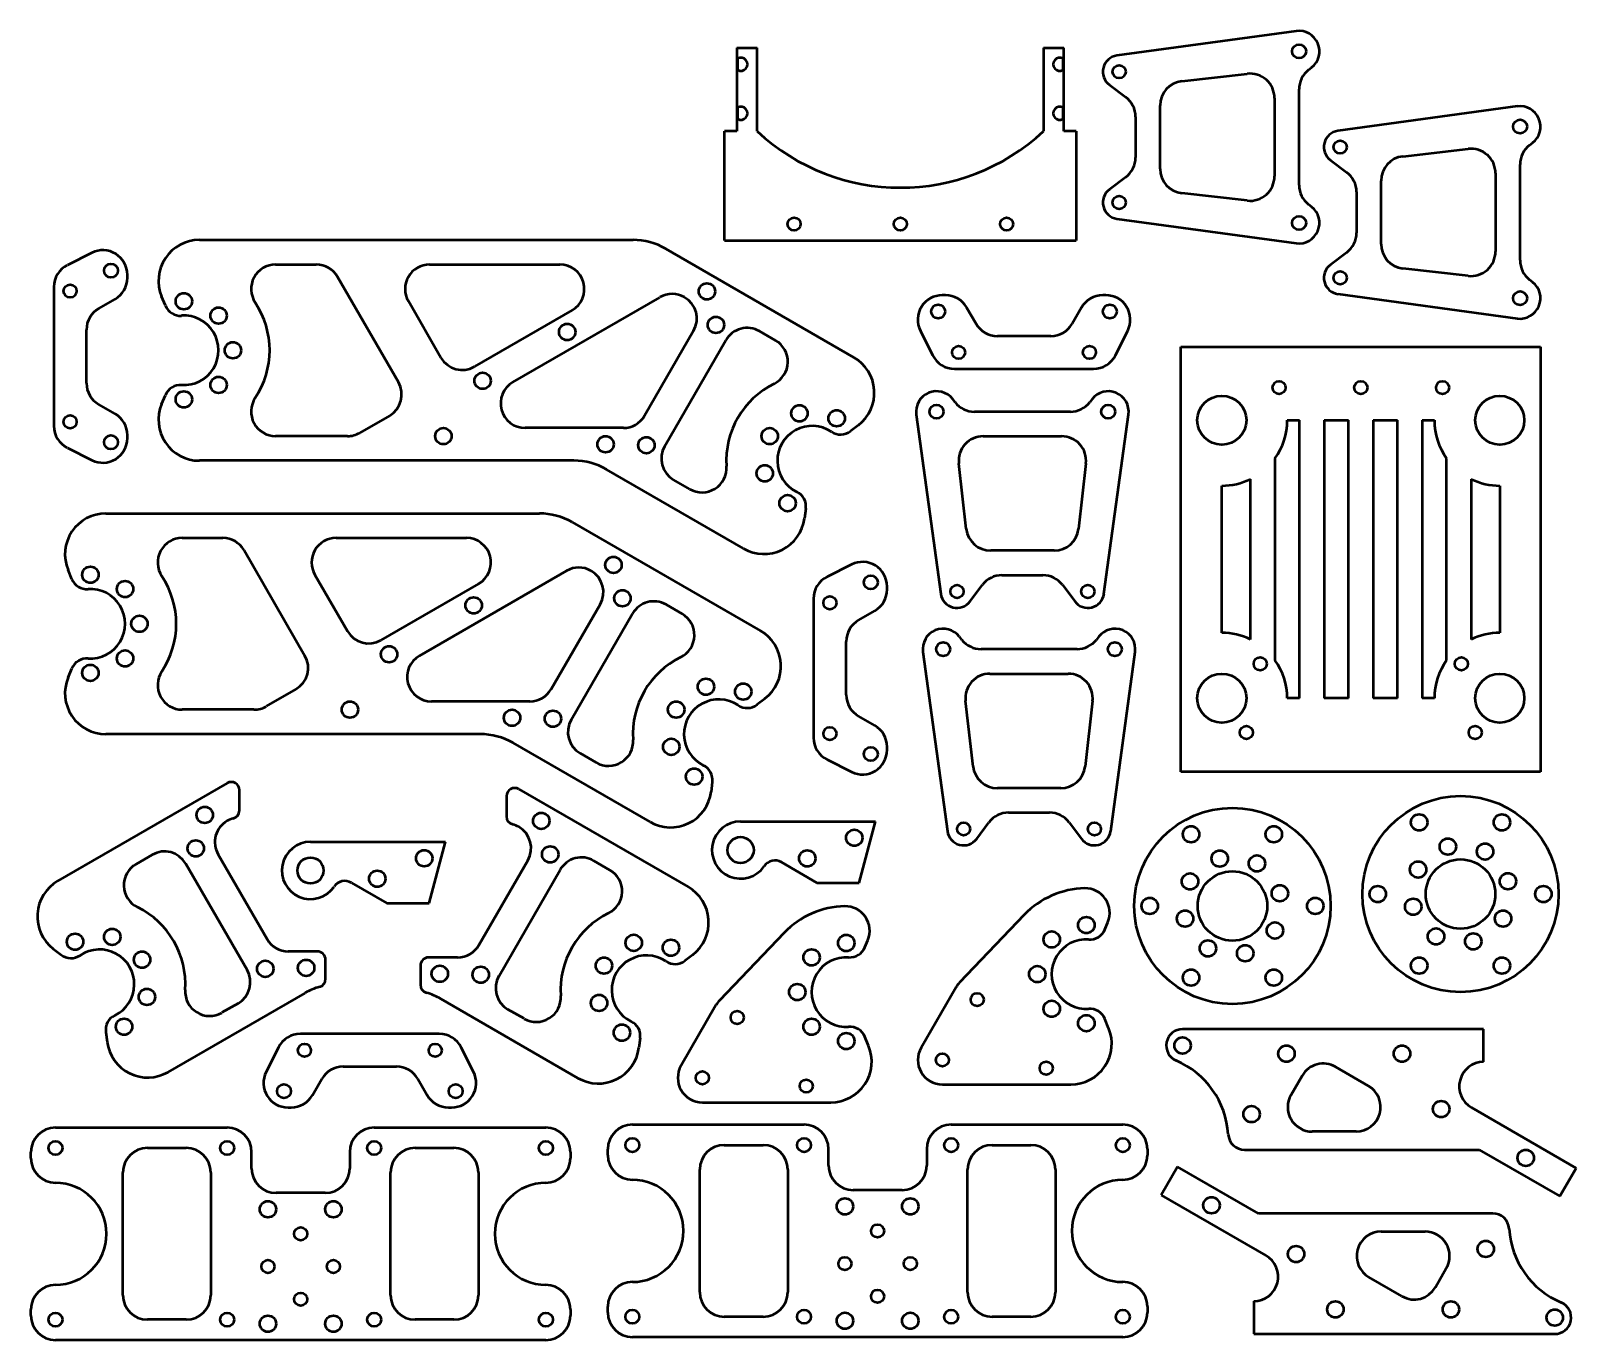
# Model space of a CAD drawing. Header units: millimetres. Extents: x 5 to 194, y 5 to 166.
import ezdxf

# ---------------------------------------------------------------- set-up
doc = ezdxf.new("R2010")
doc.units = ezdxf.units.MM
doc.layers.add('Visible (ISO)', color=7, linetype='Continuous', lineweight=50)

msp = doc.modelspace()

# ---------------------------------------------------------------- linework, layer by layer
at = {"layer": 'Visible (ISO)'}
for p, q in [((160.15, 165.61), (138.22, 162.61)), ((91.72, 163.55), (94.22, 163.55)), ((91.72, 163.55), (91.72, 153.35)), ((94.22, 153.35), (94.22, 163.55)), ((129.22, 163.55), (131.72, 163.55)), ((129.22, 163.55), (129.22, 153.35)), ((131.72, 153.35), (131.72, 163.55)), ((91.82, 162.24), (91.82, 160.85)), ((131.62, 160.85), (131.62, 162.24)), ((161.65, 160.86), (162.02, 161.15)), ((137.29, 159.03), (139.29, 157.53)), ((146.15, 159.49), (154.15, 160.39)), ((157.49, 157.41), (157.49, 147.84)), ((160.49, 146.76), (160.49, 158.49)), ((91.82, 156.24), (91.82, 154.85)), ((131.62, 154.85), (131.62, 156.24)), ((140.49, 155.13), (140.49, 150.13)), ((143.49, 148.75), (143.49, 156.51)), ((187.19, 156.4), (165.25, 153.41)), ((90.22, 140), (90.22, 153.35)), ((91.72, 153.35), (90.22, 153.35)), ((133.22, 153.35), (131.72, 153.35)), ((133.22, 153.35), (133.22, 140)), ((188.68, 151.66), (189.06, 151.95)), ((164.32, 149.82), (166.32, 148.32)), ((173.19, 150.28), (181.19, 151.19)), ((139.29, 147.73), (137.29, 146.23)), ((184.52, 148.21), (184.52, 138.64)), ((187.52, 137.56), (187.52, 149.29)), ((154.15, 144.86), (146.15, 145.77)), ((167.52, 145.92), (167.52, 140.92)), ((170.52, 139.55), (170.52, 147.3)), ((162.02, 144.1), (161.65, 144.39)), ((138.22, 142.65), (160.15, 139.65)), ((25.98, 140.05), (79.02, 140.05)), ((90.22, 140), (133.22, 140)), ((12.83, 138.48), (9.83, 136.98)), ((83.02, 138.98), (106.04, 125.69)), ((166.32, 138.52), (164.32, 137.02)), ((35.31, 137.05), (40.28, 137.05)), ((54.14, 137.05), (70.07, 137.05)), ((181.19, 135.66), (173.19, 136.57)), ((8.17, 134.3), (8.17, 117.3)), ((17.17, 135.42), (17.17, 135.8)), ((42.88, 135.55), (50.33, 122.65)), ((189.06, 134.9), (188.68, 135.19)), ((13.67, 131.66), (15.67, 132.82)), ((21.82, 132.02), (21.36, 133.14)), ((55.52, 125.65), (51.54, 132.55)), ((64.33, 122.65), (82.32, 133.03)), ((85.32, 133.03), (85.33, 133.03)), ((117.24, 133.29), (116.85, 133.29)), ((136.85, 133.29), (136.47, 133.29)), ((165.25, 133.44), (187.19, 130.45)), ((71.57, 131.45), (59.62, 124.55)), ((120.99, 129.79), (119.83, 131.79)), ((133.88, 131.79), (132.72, 129.79)), ((12.17, 122.53), (12.17, 129.07)), ((86.43, 128.93), (80.44, 118.55)), ((94.49, 128.89), (96.46, 127.75)), ((114.17, 128.95), (115.67, 125.95)), ((138.04, 125.95), (139.54, 128.95)), ((82.89, 114.8), (90.39, 127.79)), ((130.12, 128.29), (123.59, 128.29)), ((146.04, 74.99), (146.04, 126.99)), ((146.04, 126.99), (190.04, 126.99)), ((190.04, 126.99), (190.04, 74.99)), ((118.35, 124.29), (135.35, 124.29)), ((21.36, 119.96), (21.82, 121.08)), ((15.67, 118.78), (13.67, 119.93)), ((118.42, 120.2), (118.12, 120.57)), ((135.18, 120.57), (134.88, 120.2)), ((49.23, 118.55), (45.59, 116.45)), ((106.59, 117.39), (105.63, 116.65)), ((113.67, 118.7), (116.67, 96.77)), ((132.52, 119.04), (120.78, 119.04)), ((136.63, 96.77), (139.63, 118.7)), ((159.04, 117.99), (160.54, 117.99)), ((160.54, 83.99), (160.54, 117.99)), ((163.54, 117.99), (166.54, 117.99)), ((163.54, 117.99), (163.54, 83.99)), ((166.54, 83.99), (166.54, 117.99)), ((169.54, 117.99), (169.54, 83.99)), ((169.54, 117.99), (172.54, 117.99)), ((172.54, 83.99), (172.54, 117.99)), ((175.54, 117.99), (175.54, 83.99)), ((175.54, 117.99), (177.04, 117.99)), ((17.17, 115.8), (17.17, 116.18)), ((44.09, 116.05), (35.31, 116.05)), ((77.84, 117.05), (65.83, 117.05)), ((121.86, 116.04), (131.44, 116.04)), ((9.83, 114.61), (12.83, 113.11)), ((71.79, 113.05), (25.98, 113.05)), ((92.54, 102.3), (75.79, 111.98)), ((119.79, 104.7), (118.88, 112.7)), ((134.42, 112.7), (133.51, 104.7)), ((157.54, 113.33), (157.54, 88.65)), ((178.54, 88.65), (178.54, 113.33)), ((85.96, 109.57), (83.99, 110.71)), ((151.04, 91.99), (151.04, 109.99)), ((154.54, 91.18), (154.54, 110.8)), ((181.54, 110.8), (181.54, 91.18)), ((185.04, 109.99), (185.04, 91.99)), ((14.54, 106.59), (67.59, 106.59)), ((100.16, 107.18), (100, 105.98)), ((71.59, 105.52), (94.61, 92.23)), ((23.88, 103.59), (28.84, 103.59)), ((31.44, 102.09), (38.89, 89.19)), ((42.7, 103.59), (58.64, 103.59)), ((105.75, 100.35), (102.75, 98.85)), ((130.53, 102.04), (122.77, 102.04)), ((10.38, 98.56), (9.92, 99.68)), ((44.09, 92.19), (40.1, 99.09)), ((52.89, 89.19), (70.88, 99.58)), ((73.88, 99.58), (73.9, 99.57)), ((124.15, 99.04), (129.15, 99.04)), ((60.14, 98), (48.19, 91.09)), ((110.1, 97.28), (110.1, 97.66)), ((120.25, 95.84), (121.75, 97.84)), ((131.55, 97.84), (133.05, 95.84)), ((74.99, 95.47), (69, 85.09)), ((83.06, 95.44), (85.03, 94.3)), ((101.1, 96.16), (101.1, 79.16)), ((106.6, 93.53), (108.6, 94.68)), ((71.46, 81.35), (78.96, 94.34)), ((105.1, 84.4), (105.1, 90.93)), ((119.23, 91.15), (118.94, 91.52)), ((135.99, 91.52), (135.7, 91.15)), ((114.49, 89.65), (117.48, 67.72)), ((133.33, 89.99), (121.6, 89.99)), ((137.45, 67.72), (140.44, 89.65)), ((9.92, 86.51), (10.38, 87.62)), ((122.68, 86.99), (132.25, 86.99)), ((37.79, 85.09), (34.16, 83)), ((66.4, 83.59), (54.39, 83.59)), ((95.15, 83.93), (94.2, 83.2)), ((120.61, 75.65), (119.7, 83.65)), ((135.23, 83.65), (134.32, 75.65)), ((160.54, 83.99), (159.04, 83.99)), ((166.54, 83.99), (163.54, 83.99)), ((172.54, 83.99), (169.54, 83.99)), ((177.04, 83.99), (175.54, 83.99)), ((32.66, 82.59), (23.88, 82.59)), ((108.6, 80.64), (106.6, 81.8)), ((60.35, 79.59), (14.54, 79.59)), ((81.11, 68.85), (64.35, 78.52)), ((110.1, 77.66), (110.1, 78.04)), ((74.53, 76.11), (72.56, 77.25)), ((102.75, 76.48), (105.75, 74.98)), ((88.72, 73.72), (88.57, 72.53)), ((190.04, 74.99), (146.04, 74.99)), ((29.38, 73.6), (8.66, 61.63)), ((30.88, 70.26), (30.88, 72.73)), ((63.55, 72), (63.55, 69.53)), ((65.05, 72.87), (85.78, 60.9)), ((131.34, 72.99), (123.59, 72.99)), ((124.96, 69.99), (129.96, 69.99)), ((29.37, 68.97), (29.38, 68.98)), ((65.05, 68.25), (65.06, 68.24)), ((92.18, 68.91), (108.69, 68.91)), ((106.68, 61.41), (108.69, 68.91)), ((121.06, 66.79), (122.56, 68.79)), ((132.36, 68.79), (133.86, 66.79)), ((39.57, 66.41), (56.09, 66.41)), ((54.08, 58.91), (56.09, 66.41)), ((18.24, 63.7), (20.21, 64.84)), ((34.27, 54.5), (28.27, 64.88)), ((24.31, 63.74), (31.81, 50.75)), ((66.16, 64.15), (60.17, 53.77)), ((62.63, 50.02), (70.13, 63.01)), ((74.22, 64.11), (76.19, 62.97)), ((97.18, 63.91), (101.51, 61.41)), ((44.57, 61.41), (48.9, 58.91)), ((101.51, 61.41), (106.68, 61.41)), ((48.9, 58.91), (54.08, 58.91)), ((126.88, 57.48), (118.96, 49.19)), ((97.52, 55.29), (89.6, 47.01)), ((136.74, 55.7), (137.1, 56.58)), ((8.11, 53.34), (9.07, 52.6)), ((40.41, 53), (36.86, 53)), ((107.38, 53.51), (107.74, 54.39)), ((41.41, 49.64), (41.41, 52)), ((53.02, 51.27), (53.02, 48.91)), ((57.57, 52.27), (54.02, 52.27)), ((86.32, 52.61), (85.36, 51.87)), ((22.16, 38.25), (38.91, 47.92)), ((118.53, 48.62), (114.26, 41.23)), ((30.71, 46.65), (28.74, 45.52)), ((72.28, 37.52), (55.52, 47.19)), ((65.69, 44.79), (63.72, 45.92)), ((89.17, 46.43), (84.9, 39.04)), ((137.2, 43.64), (136.74, 44.76)), ((183.04, 43.5), (146.24, 43.5)), ((183.04, 39.5), (183.04, 43.5)), ((14.54, 43.13), (14.7, 41.93)), ((55.33, 42.92), (38.33, 42.92)), ((79.89, 42.4), (79.73, 41.2)), ((107.84, 41.45), (107.38, 42.57)), ((35.64, 41.26), (34.14, 38.26)), ((59.51, 38.26), (58.01, 41.26)), ((43.56, 38.92), (50.09, 38.92)), ((164.95, 38.88), (168.96, 36.56)), ((39.81, 35.42), (40.96, 37.42)), ((52.69, 37.42), (53.85, 35.42)), ((116.86, 36.73), (132.58, 36.73)), ((160.85, 37.79), (159.51, 35.47)), ((87.5, 34.54), (103.22, 34.54)), ((36.83, 33.92), (37.21, 33.92)), ((56.44, 33.92), (56.83, 33.92)), ((194.38, 26.51), (181.58, 33.9)), ((8.37, 31.46), (29.37, 31.46)), ((47.37, 31.46), (68.37, 31.46)), ((78.94, 31.82), (99.94, 31.82)), ((117.94, 31.82), (138.94, 31.82)), ((167.46, 30.97), (162.11, 30.97)), ((5.37, 27.71), (5.37, 28.46)), ((19.62, 28.96), (24.37, 28.96)), ((32.37, 26.46), (32.37, 28.46)), ((44.37, 28.46), (44.37, 26.46)), ((52.37, 28.96), (57.12, 28.96)), ((71.37, 28.46), (71.37, 27.71)), ((75.94, 28.07), (75.94, 28.82)), ((90.19, 29.32), (94.94, 29.32)), ((102.94, 26.82), (102.94, 28.82)), ((114.94, 28.82), (114.94, 26.82)), ((122.94, 29.32), (127.69, 29.32)), ((141.94, 28.82), (141.94, 28.07)), ((153.82, 28.75), (182.5, 28.75)), ((182.5, 28.75), (192.38, 23.05)), ((145.63, 26.66), (143.63, 23.2)), ((155.51, 20.96), (145.63, 26.66)), ((192.38, 23.05), (194.38, 26.51)), ((16.62, 10.96), (16.62, 25.96)), ((27.37, 25.96), (27.37, 10.96)), ((49.37, 10.96), (49.37, 25.96)), ((60.12, 25.96), (60.12, 10.96)), ((87.19, 11.32), (87.19, 26.32)), ((97.94, 26.32), (97.94, 11.32)), ((119.94, 11.32), (119.94, 26.32)), ((130.69, 26.32), (130.69, 11.32)), ((41.37, 23.46), (35.37, 23.46)), ((111.94, 23.82), (105.94, 23.82)), ((143.63, 23.2), (156.43, 15.81)), ((184.19, 20.96), (155.51, 20.96)), ((170.54, 18.74), (175.9, 18.74)), ((177.16, 11.92), (178.5, 14.24)), ((173.06, 10.82), (169.04, 13.15)), ((75.94, 8.82), (75.94, 9.57)), ((141.94, 9.57), (141.94, 8.82)), ((154.96, 10.21), (154.96, 6.21)), ((5.37, 8.46), (5.37, 9.21)), ((24.37, 7.96), (19.62, 7.96)), ((57.12, 7.96), (52.37, 7.96)), ((71.37, 9.21), (71.37, 8.46)), ((94.94, 8.32), (90.19, 8.32)), ((127.69, 8.32), (122.94, 8.32)), ((138.94, 5.82), (78.94, 5.82)), ((154.96, 6.21), (191.77, 6.21)), ((68.37, 5.46), (8.37, 5.46))]:
    msp.add_line(p, q, dxfattribs=at)
for centre, radius in [((160.49, 163.13), 0.85), ((138.49, 160.63), 0.8), ((187.52, 153.92), 0.85), ((165.52, 151.42), 0.8), ((138.49, 144.63), 0.8), ((98.72, 142), 0.8), ((111.72, 142), 0.8), ((124.72, 142), 0.8), ((160.49, 142.13), 0.85), ((15.17, 136.3), 0.85), ((165.52, 135.42), 0.8), ((10.17, 133.8), 0.8), ((88.06, 133.76), 1), ((24.08, 132.55), 1), ((187.52, 132.92), 0.85), ((28.33, 130.79), 1), ((89.16, 129.66), 1), ((116.35, 131.29), 0.85), ((137.35, 131.29), 0.85), ((70.97, 128.79), 1), ((30.08, 126.55), 1), ((118.85, 126.29), 0.8), ((134.85, 126.29), 0.8), ((28.33, 122.31), 1), ((60.62, 122.82), 1), ((24.08, 120.55), 1), ((151.04, 117.99), 3), ((158.04, 121.99), 0.8), ((168.04, 121.99), 0.8), ((178.04, 121.99), 0.8), ((185.04, 117.99), 3), ((99.38, 118.84), 1), ((103.93, 118.24), 1), ((116.15, 119.04), 0.85), ((137.15, 119.04), 0.85), ((10.17, 117.8), 0.8), ((15.17, 115.3), 0.85), ((55.83, 116.05), 1), ((75.66, 115.05), 1), ((80.66, 114.94), 1), ((95.74, 116.05), 1), ((95.14, 111.5), 1), ((97.93, 107.85), 1), ((76.63, 100.3), 1), ((12.65, 99.09), 1), ((16.89, 97.34), 1), ((108.1, 98.16), 0.85), ((77.73, 96.21), 1), ((103.1, 95.66), 0.8), ((118.65, 97.04), 0.8), ((134.65, 97.04), 0.8), ((59.53, 95.34), 1), ((18.65, 93.09), 1), ((116.96, 89.99), 0.85), ((137.96, 89.99), 0.85), ((16.89, 88.85), 1), ((49.19, 89.36), 1), ((155.74, 88.19), 0.8), ((180.34, 88.19), 0.8), ((12.65, 87.09), 1), ((151.04, 83.99), 3), ((185.04, 83.99), 3), ((87.94, 85.39), 1), ((92.5, 84.79), 1), ((44.39, 82.59), 1), ((84.3, 82.59), 1), ((64.23, 81.59), 1), ((69.23, 81.48), 1), ((103.1, 79.66), 0.8), ((154.04, 79.79), 0.8), ((182.04, 79.79), 0.8), ((83.7, 78.04), 1), ((108.1, 77.16), 0.85), ((86.5, 74.4), 1), ((180.24, 60.03), 12), ((26.64, 69.71), 1), ((67.8, 68.98), 1), ((152.34, 58.57), 12), ((119.46, 67.99), 0.8), ((135.46, 67.99), 0.8), ((147.28, 67.34), 1), ((157.4, 67.34), 1), ((175.18, 68.8), 1), ((185.3, 68.8), 1), ((25.54, 65.61), 1), ((92.18, 65.41), 1.6), ((106.09, 66.91), 1), ((178.69, 65.83), 1), ((183.24, 65.23), 1), ((39.57, 62.91), 1.6), ((53.48, 64.41), 1), ((68.89, 64.88), 1), ((100.34, 64.39), 1), ((150.79, 64.37), 1), ((155.34, 63.77), 1), ((180.24, 60.03), 4.25), ((47.74, 61.9), 1), ((147.15, 61.57), 1), ((152.34, 58.57), 4.25), ((175.05, 63.03), 1), ((186.04, 61.59), 1), ((158.14, 60.13), 1), ((170.12, 60.03), 1), ((190.37, 60.03), 1), ((142.22, 58.57), 1), ((162.47, 58.57), 1), ((174.45, 58.48), 1), ((134.47, 56.23), 1), ((146.55, 57.02), 1), ((185.44, 57.03), 1), ((10.77, 54.19), 1), ((15.32, 54.79), 1), ((79.11, 54.06), 1), ((105.11, 54.04), 1), ((130.23, 54.47), 1), ((157.54, 55.57), 1), ((177.24, 54.84), 1), ((181.8, 54.24), 1), ((18.97, 52), 1), ((83.66, 53.46), 1), ((100.87, 52.28), 1), ((149.34, 53.38), 1), ((153.9, 52.78), 1), ((34.04, 50.88), 1), ((39.04, 51), 1), ((55.39, 50.27), 1), ((60.39, 50.16), 1), ((75.47, 51.27), 1), ((128.47, 50.23), 1), ((175.18, 51.27), 1), ((185.3, 51.27), 1), ((147.28, 49.81), 1), ((157.4, 49.81), 1), ((19.56, 47.44), 1), ((74.87, 46.71), 1), ((99.11, 48.04), 1), ((121.13, 47.12), 0.8), ((91.77, 44.93), 0.8), ((130.23, 45.99), 1), ((16.77, 43.8), 1), ((77.66, 43.07), 1), ((100.87, 43.8), 1), ((134.47, 44.23), 1), ((38.83, 40.92), 0.8), ((54.83, 40.92), 0.8), ((105.11, 42.04), 1), ((146.24, 41.5), 1), ((116.86, 39.73), 0.8), ((158.95, 40.5), 1), ((173.08, 40.5), 1), ((87.5, 37.54), 0.8), ((129.57, 38.73), 0.8), ((36.33, 35.92), 0.85), ((57.33, 35.92), 0.85), ((100.21, 36.54), 0.8), ((154.68, 33.1), 1), ((177.87, 33.73), 1), ((8.37, 28.96), 0.85), ((29.37, 28.96), 0.85), ((47.37, 28.96), 0.85), ((68.37, 28.96), 0.85), ((78.94, 29.32), 0.85), ((99.94, 29.32), 0.85), ((117.94, 29.32), 0.85), ((138.94, 29.32), 0.85), ((188.22, 27.75), 1), ((104.94, 21.82), 1), ((112.94, 21.82), 1), ((149.78, 21.95), 1), ((34.37, 21.46), 1), ((42.37, 21.46), 1), ((38.37, 18.46), 0.8), ((108.94, 18.82), 0.8), ((183.33, 16.61), 1), ((34.37, 14.46), 0.8), ((42.37, 14.46), 0.8), ((104.94, 14.82), 0.8), ((112.94, 14.82), 0.8), ((160.13, 15.98), 1), ((108.94, 10.82), 0.8), ((38.37, 10.46), 0.8), ((164.93, 9.21), 1), ((179.06, 9.21), 1), ((8.37, 7.96), 0.85), ((29.37, 7.96), 0.85), ((34.37, 7.46), 1), ((42.37, 7.46), 1), ((47.37, 7.96), 0.85), ((68.37, 7.96), 0.85), ((78.94, 8.32), 0.85), ((99.94, 8.32), 0.85), ((104.94, 7.82), 1), ((112.94, 7.82), 1), ((117.94, 8.32), 0.85), ((138.94, 8.32), 0.85), ((191.77, 8.21), 1)]:
    msp.add_circle(centre, radius, dxfattribs=at)
for centre, radius, start, end in [((160.49, 163.13), 2.5, 307.8711, 97.777), ((138.49, 160.63), 2, 97.777, 233.1301), ((92.22, 161.55), 0.8, 240, 120), ((131.22, 161.55), 0.8, 60, 300), ((163.49, 158.49), 3, 127.8711, 180), ((146.49, 156.51), 3, 96.4831, 180), ((154.49, 157.41), 3, 0, 96.4831), ((137.49, 155.13), 3, 0, 53.1301), ((92.22, 155.55), 0.8, 240, 120), ((131.22, 155.55), 0.8, 60, 300), ((187.52, 153.92), 2.5, 307.8711, 97.777), ((111.72, 172.09), 25.64, 226.9628, 313.0372), ((165.52, 151.42), 2, 97.777, 233.1301), ((181.52, 148.21), 3, 0, 96.4831), ((190.52, 149.29), 3, 127.8711, 180), ((137.49, 150.13), 3, 306.8699, 0), ((173.52, 147.3), 3, 96.4831, 180), ((146.49, 148.75), 3, 180, 263.5169), ((154.49, 147.84), 3, 263.5169, 0), ((164.52, 145.92), 3, 0, 53.1301), ((138.49, 144.63), 2, 126.8699, 262.223), ((163.49, 146.76), 3, 180, 232.1289), ((160.49, 142.13), 2.5, 262.223, 52.1289), ((25.98, 135.05), 5, 90, 202.5), ((79.02, 132.05), 8, 60, 90), ((164.52, 140.92), 3, 306.8699, 0), ((14.17, 135.8), 3, 0, 116.5651), ((173.52, 139.55), 3, 180, 263.5169), ((181.52, 138.64), 3, 263.5169, 0), ((11.17, 134.3), 3, 116.5651, 180), ((35.31, 134.05), 3, 90, 213.749), ((40.28, 134.05), 3, 30, 90), ((54.14, 134.05), 3, 90, 210), ((70.07, 134.05), 3, 300, 90), ((165.52, 135.42), 2, 126.8699, 262.223), ((190.52, 137.56), 3, 180, 232.1289), ((14.17, 135.42), 3, 300, 0), ((187.52, 132.92), 2.5, 262.223, 52.1289), ((24.08, 126.55), 10.5, 326.251, 33.749), ((83.82, 130.44), 3, 60, 120), ((83.83, 130.43), 3, 330, 60), ((116.85, 130.29), 3, 90, 206.5651), ((117.24, 130.29), 3, 30, 90), ((136.47, 130.29), 3, 90, 150), ((136.85, 130.29), 3, 333.4349, 90), ((15.17, 129.07), 3, 120, 180), ((23.67, 132.78), 2, 202.5, 273.8371), ((24.08, 126.55), 4.25, 266.1629, 93.8371), ((92.99, 126.29), 3, 60, 150), ((123.59, 131.29), 3, 210, 270), ((130.12, 131.29), 3, 270, 330), ((94.96, 125.16), 3, 296.251, 60), ((58.12, 127.15), 3, 210, 300), ((103.54, 121.36), 5, 307.5, 60), ((118.35, 127.29), 3, 206.5651, 270), ((135.35, 127.29), 3, 270, 333.4349), ((15.17, 122.53), 3, 180, 240), ((23.67, 120.31), 2, 86.1629, 157.5), ((47.73, 121.15), 3, 300, 30), ((65.83, 120.05), 3, 120, 270), ((100.93, 113.05), 10.5, 116.251, 183.749), ((116.15, 119.04), 2.5, 37.8711, 187.777), ((137.15, 119.04), 2.5, 352.223, 142.1289), ((25.98, 118.05), 5, 157.5, 270), ((35.31, 119.05), 3, 146.251, 270), ((120.78, 122.04), 3, 217.8711, 270), ((132.52, 122.04), 3, 270, 322.1289), ((11.17, 117.3), 3, 180, 243.4349), ((14.17, 116.18), 3, 0, 60), ((77.84, 120.05), 3, 270, 330), ((100.93, 113.05), 4.25, 56.1629, 243.8371), ((151.04, 117.99), 8, 324.3409, 0), ((185.04, 117.99), 8, 180, 215.6591), ((14.17, 115.8), 3, 243.4349, 0), ((44.09, 119.05), 3, 270, 300), ((104.41, 118.24), 2, 236.1629, 307.5), ((121.86, 113.04), 3, 90, 186.4831), ((131.44, 113.04), 3, 353.5169, 90), ((85.49, 113.3), 3, 150, 240), ((71.79, 105.05), 8, 60, 90), ((87.46, 112.17), 3, 240, 3.749), ((151.04, 117.99), 8, 270, 295.9445), ((185.04, 117.99), 8, 244.0555, 270), ((98.18, 107.44), 2, 352.5, 63.8371), ((14.54, 101.59), 5, 90, 202.5), ((67.59, 98.59), 8, 60, 90), ((95.04, 106.63), 5, 240, 352.5), ((122.77, 105.04), 3, 186.4831, 270), ((130.53, 105.04), 3, 270, 353.5169), ((23.88, 100.59), 3, 90, 213.749), ((28.84, 100.59), 3, 30, 90), ((42.7, 100.59), 3, 90, 210), ((58.64, 100.59), 3, 300, 90), ((107.1, 97.66), 3, 0, 116.5651), ((12.23, 99.33), 2, 202.5, 273.8371), ((12.65, 93.09), 10.5, 326.251, 33.749), ((72.38, 96.98), 3, 60, 120), ((72.4, 96.97), 3, 330, 60), ((104.1, 96.16), 3, 116.5651, 180), ((124.15, 96.04), 3, 90, 143.1301), ((129.15, 96.04), 3, 36.8699, 90), ((12.65, 93.09), 4.25, 266.1629, 93.8371), ((107.1, 97.28), 3, 300, 0), ((118.65, 97.04), 2, 187.777, 323.1301), ((134.65, 97.04), 2, 216.8699, 352.223), ((81.56, 92.84), 3, 60, 150), ((83.53, 91.7), 3, 296.251, 60), ((108.1, 90.93), 3, 120, 180), ((46.69, 93.69), 3, 210, 300), ((92.11, 87.9), 5, 307.5, 60), ((116.96, 89.99), 2.5, 37.8711, 187.777), ((121.6, 92.99), 3, 217.8711, 270), ((133.33, 92.99), 3, 270, 322.1289), ((137.96, 89.99), 2.5, 352.223, 142.1289), ((151.04, 83.99), 8, 64.0555, 90), ((185.04, 83.99), 8, 90, 115.9445), ((12.23, 86.86), 2, 86.1629, 157.5), ((36.29, 87.69), 3, 300, 30), ((54.39, 86.59), 3, 120, 270), ((89.5, 79.59), 10.5, 116.251, 183.749), ((23.88, 85.59), 3, 146.251, 270), ((122.68, 83.99), 3, 90, 186.4831), ((132.25, 83.99), 3, 353.5169, 90), ((151.04, 83.99), 8, 0, 35.6591), ((185.04, 83.99), 8, 144.3409, 180), ((14.54, 84.59), 5, 157.5, 270), ((66.4, 86.59), 3, 270, 330), ((89.5, 79.59), 4.25, 56.1629, 243.8371), ((92.98, 84.79), 2, 236.1629, 307.5), ((108.1, 84.4), 3, 180, 240), ((32.66, 85.59), 3, 270, 300), ((74.06, 79.85), 3, 150, 240), ((60.35, 71.59), 8, 60, 90), ((107.1, 78.04), 3, 0, 60), ((76.03, 78.71), 3, 240, 3.749), ((104.1, 79.16), 3, 180, 243.4349), ((107.1, 77.66), 3, 243.4349, 0), ((86.74, 73.98), 2, 352.5, 63.8371), ((123.59, 75.99), 3, 186.4831, 270), ((131.34, 75.99), 3, 270, 353.5169), ((29.88, 72.73), 1, 0, 120), ((64.55, 72), 1, 60, 180), ((83.61, 73.18), 5, 240, 352.5), ((29.88, 70.26), 1, 284.4775, 0), ((124.96, 66.99), 3, 90, 143.1301), ((129.96, 66.99), 3, 36.8699, 90), ((30.87, 66.38), 3, 120, 210), ((30.88, 66.38), 3, 104.4775, 120), ((64.55, 69.53), 1, 180, 255.5225), ((63.55, 65.65), 3, 60, 75.5225), ((63.56, 65.65), 3, 330, 60), ((92.18, 65.41), 3.5, 90, 325.5601), ((39.57, 62.91), 3.5, 90, 325.5601), ((119.46, 67.99), 2, 187.777, 323.1301), ((135.46, 67.99), 2, 216.8699, 352.223), ((21.71, 62.24), 3, 30, 120), ((72.72, 61.51), 3, 60, 150), ((19.74, 61.1), 3, 120, 243.749), ((74.69, 60.37), 3, 296.251, 60), ((96.38, 62.53), 1.6, 60, 145.5601), ((11.16, 57.3), 5, 120, 232.5), ((43.77, 60.03), 1.6, 60, 145.5601), ((83.28, 56.57), 5, 307.5, 60), ((134.47, 50.23), 10.5, 91.0782, 136.3068), ((134.33, 57.73), 3, 337.5, 91.0782), ((13.77, 49), 10.5, 356.251, 63.749), ((80.66, 48.27), 10.5, 116.251, 183.749), ((105.11, 48.04), 10.5, 91.0782, 136.3068), ((104.97, 55.54), 3, 337.5, 91.0782), ((134.89, 56.46), 2, 266.1629, 337.5), ((13.77, 49), 4.25, 296.1629, 123.8371), ((36.86, 56), 3, 210, 270), ((40.41, 52), 1, 0, 90), ((57.57, 55.27), 3, 270, 330), ((105.53, 54.28), 2, 266.1629, 337.5), ((134.47, 50.23), 4.25, 86.1629, 273.8371), ((10.29, 54.19), 2, 232.5, 303.8371), ((54.02, 51.27), 1, 90, 180), ((80.66, 48.27), 4.25, 56.1629, 243.8371), ((84.15, 53.46), 2, 236.1629, 307.5), ((105.11, 48.04), 4.25, 86.1629, 273.8371), ((29.21, 49.25), 3, 300, 30), ((40.41, 49.64), 1, 286.1276, 0), ((65.22, 48.52), 3, 150, 240), ((121.13, 47.12), 3, 136.3068, 150), ((27.24, 48.11), 3, 176.251, 300), ((42.91, 41), 8, 106.1276, 120), ((54.02, 48.91), 1, 180, 253.8724), ((51.52, 40.27), 8, 60, 73.8724), ((67.19, 47.38), 3, 240, 3.749), ((91.77, 44.93), 3, 136.3068, 150), ((134.89, 43.99), 2, 22.5, 93.8371), ((16.52, 43.39), 2, 116.1629, 187.5), ((77.91, 42.66), 2, 352.5, 63.8371), ((105.53, 41.8), 2, 22.5, 93.8371), ((132.58, 41.73), 5, 270, 22.5), ((146.24, 41.5), 2, 90, 246.9261), ((19.66, 42.58), 5, 187.5, 300), ((38.33, 39.92), 3, 90, 153.4349), ((55.33, 39.92), 3, 26.5651, 90), ((74.78, 41.85), 5, 240, 352.5), ((103.22, 39.54), 5, 270, 22.5), ((116.86, 39.73), 3, 150, 270), ((36.83, 36.92), 3, 153.4349, 270), ((43.56, 35.92), 3, 90, 150), ((50.09, 35.92), 3, 30, 90), ((56.83, 36.92), 3, 270, 26.5651), ((87.5, 37.54), 3, 150, 270), ((141.34, 30), 10.5, 3.4632, 66.9261), ((163.45, 36.29), 3, 60, 150), ((183.08, 36.5), 3, 90.7186, 240), ((167.46, 33.97), 3, 270, 60), ((37.21, 36.92), 3, 270, 330), ((56.44, 36.92), 3, 210, 270), ((162.11, 33.97), 3, 150, 270), ((8.37, 28.46), 3, 90, 180), ((29.37, 28.46), 3, 0, 90), ((47.37, 28.46), 3, 90, 180), ((68.37, 28.46), 3, 0, 90), ((78.94, 28.82), 3, 90, 180), ((99.94, 28.82), 3, 0, 90), ((117.94, 28.82), 3, 90, 180), ((138.94, 28.82), 3, 0, 90), ((153.82, 30.75), 2, 183.4632, 270), ((19.62, 25.96), 3, 90, 180), ((24.37, 25.96), 3, 0, 90), ((52.37, 25.96), 3, 90, 180), ((57.12, 25.96), 3, 0, 90), ((90.19, 26.32), 3, 90, 180), ((94.94, 26.32), 3, 0, 90), ((122.94, 26.32), 3, 90, 180), ((127.69, 26.32), 3, 0, 90), ((8.37, 27.71), 3, 180, 270), ((68.37, 27.71), 3, 270, 0), ((78.94, 28.07), 3, 180, 270), ((105.94, 26.82), 3, 180, 270), ((111.94, 26.82), 3, 270, 0), ((138.94, 28.07), 3, 270, 0), ((8.37, 18.46), 6.25, 270, 90), ((35.37, 26.46), 3, 180, 270), ((41.37, 26.46), 3, 270, 0), ((68.37, 18.46), 6.25, 90, 270), ((78.94, 18.82), 6.25, 270, 90), ((138.94, 18.82), 6.25, 90, 270), ((184.19, 18.96), 2, 3.4632, 90), ((196.67, 19.71), 10.5, 183.4632, 246.9261), ((170.54, 15.74), 3, 90, 240), ((175.9, 15.74), 3, 330, 90), ((154.93, 13.21), 3, 270.7186, 60), ((8.37, 9.21), 3, 90, 180), ((68.37, 9.21), 3, 0, 90), ((78.94, 9.57), 3, 90, 180), ((138.94, 9.57), 3, 0, 90), ((174.56, 13.42), 3, 240, 330), ((19.62, 10.96), 3, 180, 270), ((24.37, 10.96), 3, 270, 0), ((52.37, 10.96), 3, 180, 270), ((57.12, 10.96), 3, 270, 0), ((90.19, 11.32), 3, 180, 270), ((94.94, 11.32), 3, 270, 0), ((122.94, 11.32), 3, 180, 270), ((127.69, 11.32), 3, 270, 0), ((191.77, 8.21), 2, 270, 66.9261), ((8.37, 8.46), 3, 180, 270), ((68.37, 8.46), 3, 270, 0), ((78.94, 8.82), 3, 180, 270), ((138.94, 8.82), 3, 270, 0)]:
    msp.add_arc(centre, radius, start, end, dxfattribs=at)

doc.saveas('drawing.dxf')
